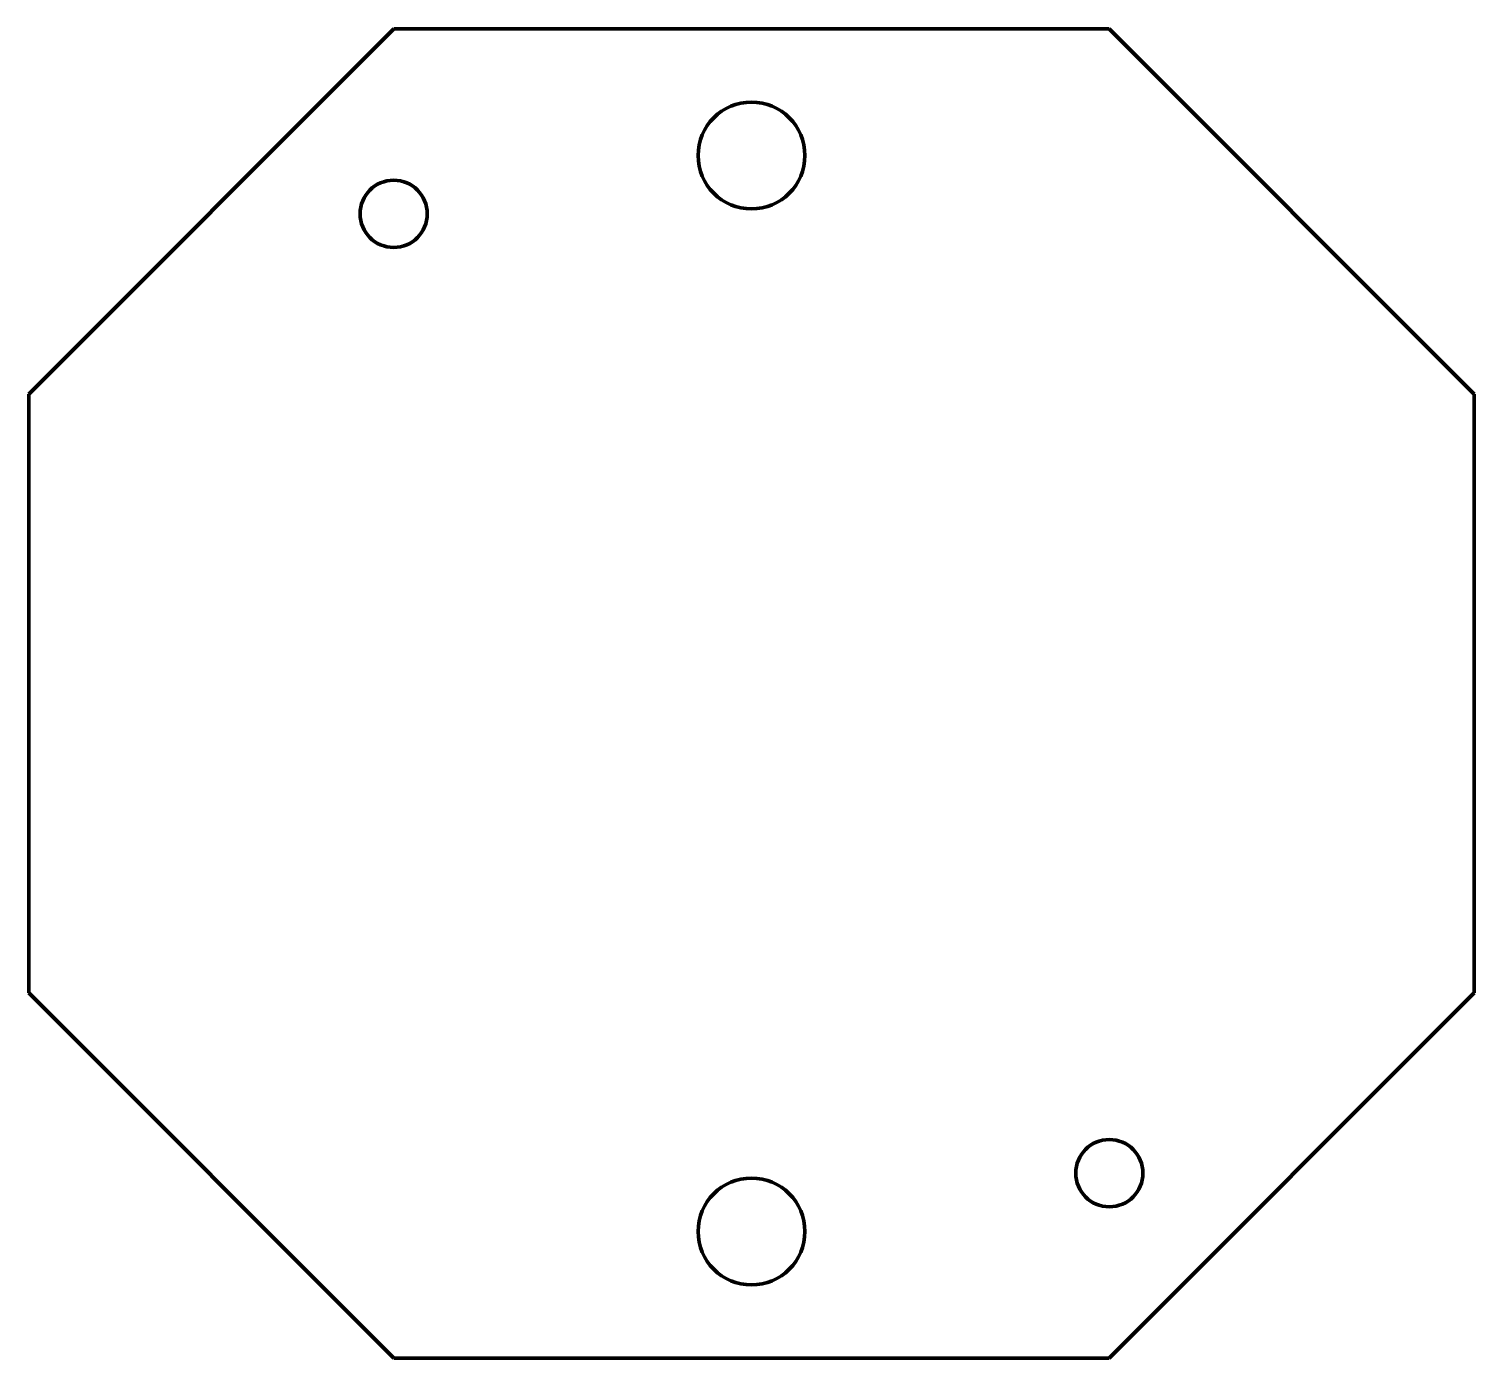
# Model space of a CAD drawing. Header units: millimetres. Extents: x -43 to 43, y -39.5 to 39.5.
import ezdxf

# ---------------------------------------------------------------- set-up
doc = ezdxf.new("R2010")
doc.units = ezdxf.units.MM
doc.layers.add('1', color=7, linetype='Continuous', true_color=0xffffff)

msp = doc.modelspace()

# ---------------------------------------------------------------- linework, layer by layer
at = {"layer": '1', "color": 163, "linetype": 'Continuous', "lineweight": 70}
for p, q in [((-42.988115, 17.80626), (-21.287337, 39.53)), ((-21.287337, 39.53), (21.287337, 39.53)), ((21.287337, 39.53), (42.988115, 17.80626)), ((-42.988115, -17.80626), (-42.988115, 17.80626)), ((42.988115, 17.80626), (42.988115, -17.80626)), ((-21.287337, -39.53), (-42.988115, -17.80626)), ((42.988115, -17.80626), (21.287337, -39.53)), ((21.287337, -39.53), (-21.287337, -39.53))]:
    msp.add_line(p, q, dxfattribs=at)
for centre, radius in [((0, 32), 3.175), ((-21.287337, 28.53), 2), ((21.287337, -28.53), 2), ((0, -32), 3.175)]:
    msp.add_circle(centre, radius, dxfattribs=at)

doc.saveas('drawing.dxf')
